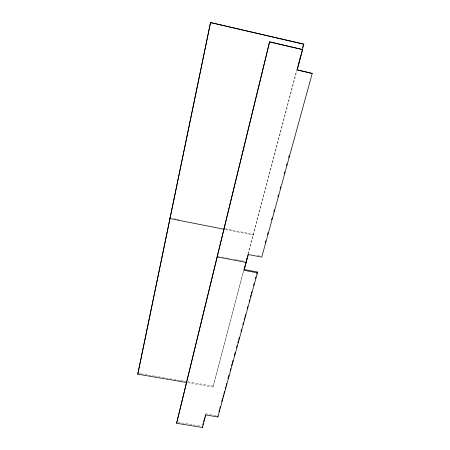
<?xml version="1.0" encoding="UTF-8"?>
<svg xmlns="http://www.w3.org/2000/svg" width="450" height="450" viewBox="0 0 450 450"><rect width="100%" height="100%" fill="white"/><g stroke="black" fill="none" stroke-linecap="round" stroke-linejoin="round"><path stroke-width="0.34" stroke-dasharray="2.25 1.69" d="M187.459 382.674L212.991 387.039L243.636 270.253M247.939 253.997L296.522 70.56M212.991 387.039L243.748 270.99M248.248 254.025L296.831 70.723M178.014 422.331L201.066 426.111M205.746 413.798L217.131 415.693M138.6 373.359L140.664 373.714M141.356 373.832L144.107 374.299M144.799 374.417L153.748 375.952M154.434 376.071L179.91 380.43M180.602 380.543L183.352 381.015M184.044 381.133L185.422 381.369M188.173 381.842L212.963 386.083M257.552 255.538L259.566 255.926M217.924 256.202L219.296 256.466M222.041 256.995L226.845 257.923M227.531 258.053L229.59 258.452M233.708 259.245L235.766 259.644M236.453 259.774L238.511 260.173M239.197 260.303L241.256 260.702M241.942 260.831L244.001 261.231M174.195 218.739L176.254 219.144M176.94 219.285L178.999 219.69M224.994 228.786L253.142 234.354L253.282 235.024L225.062 229.444"/><path stroke-width="0.67" d="M176.597 423.264L269.601 41.799L302.642 49.584L297.219 70.026L312.233 73.434L261.759 257.136L248.299 254.52L244.114 270.309L257.439 272.863L217.851 416.947L205.763 414.939L202.433 427.5L176.597 423.264L269.601 41.799M170.072 217.924L169.993 218.559L224.376 229.309M186.767 382.556L137.767 374.181L210.538 22.5L303.542 44.055L303.846 44.246L297.191 69.367M137.767 374.181L210.538 22.5M302.642 47.453L303.182 45.411M202.77 425.014L203.299 423.034M203.648 421.718L204.694 417.757M205.042 416.436L205.571 414.456M244.153 268.808L244.676 266.85M245.537 263.588L246.06 261.63L246.195 262.457L217.288 256.882L217.237 256.067M246.409 260.308L246.932 258.328M298.159 64.969L298.699 62.932M299.959 58.174L300.499 56.137M244.108 269.634L248.068 254.706M218.914 411.75L219.471 409.725M219.836 408.375L220.393 406.35M221.692 401.625L222.621 398.25M222.992 396.9L223.543 394.875M223.914 393.525L224.471 391.5M225.214 388.8L225.771 386.775M226.142 385.425L226.693 383.4M227.993 378.675L228.921 375.294M230.214 370.569L230.771 368.544M231.514 365.844L232.071 363.819M232.442 362.469L232.993 360.444M234.292 355.719L235.221 352.344M236.514 347.619L237.071 345.594M237.814 342.894L238.371 340.869M238.742 339.519L239.299 337.489M240.964 331.414L241.521 329.389M242.814 324.664L243.371 322.639M244.114 319.939L244.671 317.914M245.042 316.564L245.599 314.539M247.264 308.464L247.821 306.439M249.12 301.714L249.671 299.683M250.414 296.983L250.971 294.958M251.342 293.608L251.899 291.583M253.564 285.508L254.121 283.483M255.42 278.758L255.971 276.733M256.714 274.033L257.271 272.008L243.984 269.46M265.286 242.797L265.843 240.773M267.514 234.686L268.071 232.661M271.597 219.814L272.154 217.789M273.825 211.703L274.382 209.678M277.909 196.83L278.46 194.805M280.131 188.719L280.688 186.694M284.214 173.846L284.771 171.821M286.442 165.735L286.999 163.71M288.669 157.624L289.226 155.593M296.899 69.722L312.233 73.434M269.837 42.013L302.642 49.584M210.572 22.635L303.846 44.246M257.271 272.008L257.439 272.863M217.8 415.806L217.851 416.947M202.421 426.336L202.433 427.5"/></g></svg>
